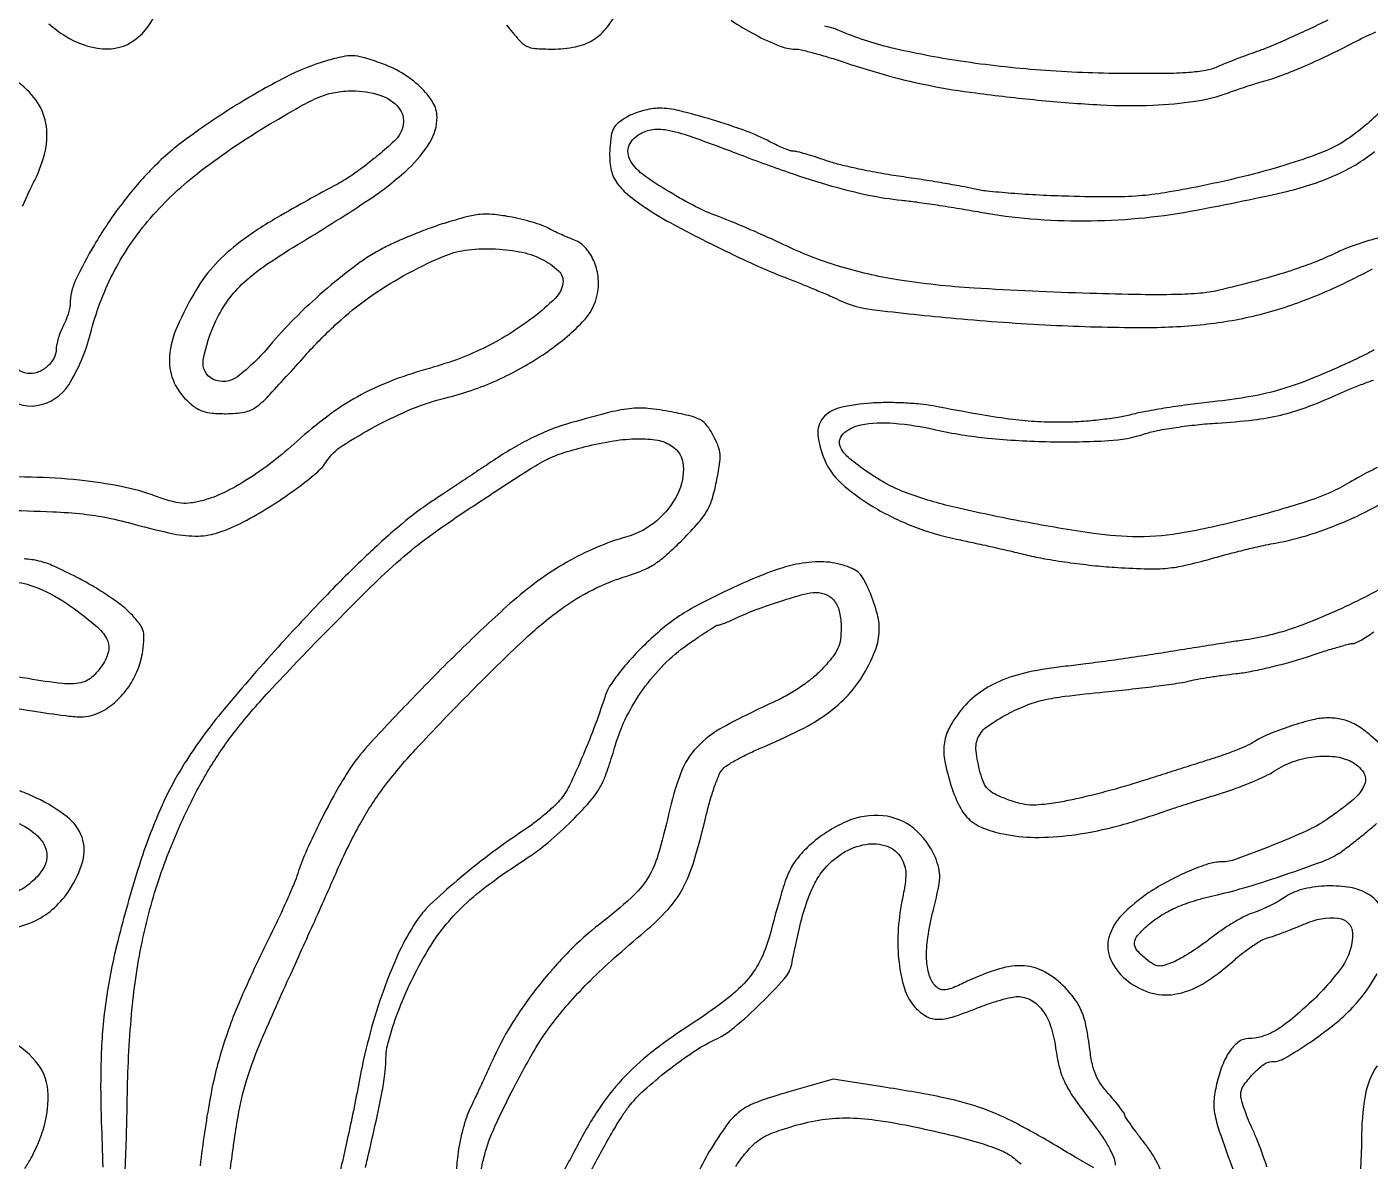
# Model space of a CAD drawing. Extents: x 0 to 2791, y 427 to 2463.
# Drawn here: x 1579.7 to 1868.9, y 1535.6 to 1779.8 of the extents above; entities that cross this region are included whole.
import ezdxf

# ---------------------------------------------------------------- set-up
doc = ezdxf.new("R2010")
doc.units = 0

msp = doc.modelspace()

# ---------------------------------------------------------------- linework, layer by layer
for points in [[(1850.5, 1795.626842, -0.000001), (1853.545688, 1797.180844)], [(1860.09131, 1800.520595, -0.000001), (1862.5, 1801.74956, 0.010317)], [(1584.434442, 1780.452501, 0.038653), (1587.945781, 1777.822293, 0.117901), (1595.970973, 1775.065252, 0.183711), (1602.941154, 1776.973104, 0.1544), (1607.70826, 1783.458393, 0.079313)], [(1682.982763, 1780.141022, 0.012432), (1685.685811, 1776.89088, 0.0925), (1687.257198, 1775.651807, 0.103838), (1689.097209, 1775.130076, 0.017505), (1692.773254, 1775.003738, 0.048548), (1697.819323, 1775.498176, 0.09093), (1701.621274, 1776.99936, 0.09044), (1704.656355, 1779.758473, 0.047611), (1707.36115, 1784.097206, 0.044987)], [(1731.291991, 1781.206347, 0.026292), (1736.4579, 1778.110659, 0.024918), (1741.654908, 1775.680035, 0.097216), (1745.119388, 1775, -0.059246), (1746.371153, 1774.851152, -0.006838), (1749.118294, 1774.148569, -0.008157), (1752.372824, 1773.211404, -0.006571), (1755.839753, 1772.101511, 0.013595), (1765.42955, 1769.179295, 0.019031), (1774.149195, 1767.13271, 0.016243), (1783.978453, 1765.546507, 0.006852), (1797.268801, 1764.027353, 0.012371), (1810.888493, 1762.998933, 0.022278), (1822.08541, 1762.930889, 0.02726), (1831.202496, 1763.78103, 0.051431), (1838.352529, 1765.608686, -0.005324), (1840.159884, 1766.25286, -0.003991), (1842.16293, 1766.924999, -0.004034), (1844.058765, 1767.527486, -0.009222), (1845.5, 1767.943777, 0.023772), (1849.435711, 1769.20572, 0.0115), (1854.346867, 1771.17195, 0.01065), (1859.770782, 1773.627467, 0.009378), (1865.322663, 1776.413962, -0.017626), (1870.10737, 1778.717419, -0.056178)], [(1859.748732, 1781.233741, -0.005348), (1855.458212, 1779.166234, -0.005049), (1851.041815, 1777.150127, -0.005024), (1847.094886, 1775.443561, -0.017515), (1844.5, 1774.457857, 0.005785), (1842.329755, 1773.69121, 0.004247), (1839.940625, 1772.792937, 0.004291), (1837.693653, 1771.904033, 0.009513), (1836, 1771.179334, -0.062149), (1833.453021, 1770.393681, -0.025597), (1829.862889, 1769.946637, -0.015919), (1824.568564, 1769.730174, -0.004083), (1816, 1769.722789, -0.016628), (1797.892952, 1770.457548, -0.019027), (1780.676879, 1772.391397, -0.020637), (1765.667738, 1775.296295, -0.0444), (1754.5, 1779.01191, 0.030659), (1753.388406, 1779.415951, 0.007407), (1751.502376, 1779.943045, 0.007574)], [(1574.400195, 1675.743472, -0.004046), (1585.278277, 1675.391557, -0.016753), (1591.834886, 1674.905909, -0.024061), (1597.103248, 1674.079733, -0.016394), (1603, 1672.65887, 0.015403), (1611.264116, 1670.650243, 0.057979), (1616.564762, 1670.162278, 0.075629), (1621.083034, 1670.961143, 0.039287), (1626.360023, 1673.220287, 0.019312), (1631.918413, 1676.415059, 0.017581), (1637.395248, 1680.125386, 0.016959), (1641.986854, 1683.722255, 0.072316), (1644.298606, 1686.315925, -0.103511), (1647.602446, 1689.590172, -0.021111), (1654.734444, 1693.791927, -0.023254), (1662.731259, 1697.592687, -0.040705), (1669.695683, 1699.868323, 0.047161), (1680.837396, 1703.668511, 0.044397), (1691.311853, 1709.550787, 0.047352), (1699.334874, 1716.241038, 0.15024), (1702.543327, 1722.361249, 0.076017), (1702.663999, 1726.032562, 0.076805), (1701.679901, 1729.558239, 0.083336), (1699.782029, 1732.381802, 0.117959), (1697.255345, 1734.029569, -0.01292), (1696.01912, 1734.507475, -0.007742), (1694.575008, 1735.135495, -0.007749), (1693.156321, 1735.805453, -0.013355), (1692, 1736.412451, 0.042889), (1690.646281, 1737.024114, 0.012825), (1688.489549, 1737.722133, 0.012758), (1686.017606, 1738.384604, 0.013485), (1683.560167, 1738.906742, 0.020653), (1679.956421, 1739.418593, 0.050333), (1677.276751, 1739.416473, 0.040654), (1674.331989, 1738.872597, 0.00977), (1669.560167, 1737.482661, 0.013225), (1666.049488, 1736.282422, 0.009268), (1662.159615, 1734.75392, 0.009359), (1658.485932, 1733.149957, 0.01922), (1655.68533, 1731.73152, 0.034529), (1650.124733, 1728.117889, 0.017385), (1643.615125, 1722.853011, 0.01715), (1637.218843, 1716.904565, 0.023877), (1631.949565, 1711.129332, -0.05687), (1625.007327, 1704.460644, -0.278517), (1619.822769, 1703.896324, -0.340155), (1617.678742, 1708.012651, -0.066776), (1620.387309, 1716.5, -0.046917), (1623.053698, 1720.988498, -0.050062), (1626.459551, 1724.795524, -0.036972), (1631.379702, 1728.669647, -0.012834), (1639, 1733.52648, 0.011), (1653.36289, 1742.606851, 0.040199), (1661.827774, 1749.259921, 0.068283), (1666.453332, 1754.887653, 0.138784), (1668, 1760.352543, 0.139066), (1667.102314, 1763.517675, 0.064953), (1664.391004, 1766.853813, 0.056646), (1660.398306, 1769.860574, 0.049562), (1655.653177, 1772.055455, 0.012845), (1651.994296, 1773.221501, 0.061968), (1649.842124, 1773.566717, 0.0648), (1647.715062, 1773.365863, 0.014836), (1644.211596, 1772.459182, 0.048606), (1635.328972, 1768.910869, 0.020553), (1624.164567, 1762.543987, 0.020643), (1613.436542, 1755.194099, 0.042857), (1605.864978, 1748.45075, 0.029573), (1599.752561, 1741.170221, 0.025719), (1594.228714, 1732.881614, 0.024836), (1590.115918, 1725.11031, 0.109711), (1589, 1720.085794, -0.055813), (1588.898069, 1719.175492, -0.020854), (1588.561185, 1717.93277, -0.020356), (1588.078001, 1716.597209, -0.023226), (1587.506161, 1715.364307, 0.025712), (1586.933798, 1714.11404, 0.021051), (1586.449327, 1712.72598, 0.021549), (1586.112234, 1711.409231, 0.051192), (1586.006161, 1710.404988, -0.126929), (1585.479448, 1708.388112, -0.090041), (1583.988545, 1706.572655, -0.089424), (1581.943601, 1705.387429, -0.122567), (1579.836366, 1705.169642, -0.261934), (1575.971131, 1708.12812, -0.071441)], [(1578.782864, 1741.173081, -0.004701), (1580.188988, 1744.300969, -0.009287), (1581.374419, 1746.752178, 0.06313), (1583.687797, 1753.231515, 0.101414), (1583.77375, 1759.076916, 0.111774), (1581.594902, 1764.089212, 0.08948), (1577.315429, 1768.153616, 0.024702)], [(1574.617359, 1700.748023, 0.248512), (1581.815301, 1698.234344, 0.21782), (1588.702085, 1702.747472, 0.079335), (1593.391524, 1713.734651, -0.056269), (1598.186665, 1726.571928, -0.057994), (1605.685778, 1737.87539, -0.051285), (1616.431591, 1748.226593, -0.031067), (1631, 1758.238401, -0.005407), (1638.596429, 1762.680853, -0.031289), (1642.768307, 1764.726036, -0.054908), (1646.036955, 1765.678485, -0.043681), (1649.70034, 1765.996262, -0.075507), (1655.705991, 1765.079338, -0.14425), (1659.729881, 1762.392346, -0.217869), (1660.715438, 1758.78186, -0.168526), (1658.75, 1755.153764, -0.010386), (1655.443121, 1752.255505, -0.012602), (1652.221415, 1749.683805, -0.013816), (1649.243642, 1747.554183, -0.025439), (1646.692989, 1746.017121, 0.008103), (1633.580769, 1738.722582, 0.029336), (1625.610164, 1733.471496, 0.045021), (1620.27483, 1728.68548, 0.05264), (1616.189469, 1723.249127, 0.03115), (1612.018, 1715.177263, 0.082171), (1610.408484, 1708.893178, 0.116571), (1611.155515, 1703.789289, 0.107761), (1614.11425, 1699.390542, 0.034388), (1615.951079, 1697.85831, 0.074977), (1617.576923, 1697.01846, 0.06308), (1619.551621, 1696.615823, 0.018789), (1622.632715, 1696.5, 0.04469), (1626.516257, 1696.847808, 0.116122), (1629.075306, 1697.959594, 0.047076), (1632.014053, 1700.616868, 0.002793), (1640.071332, 1709.512523, -0.025463), (1646.514651, 1716.008691, -0.029724), (1653.275051, 1721.46593, -0.029221), (1660.735982, 1726.156894, -0.023183), (1669.283927, 1730.354753, -0.068341), (1674.021465, 1731.68465, -0.040858), (1679.872873, 1732.009917, -0.040765), (1685.725888, 1731.377548, -0.065881), (1690.473249, 1729.800734, -0.075926), (1694.145546, 1727.267758, -0.24517), (1695.088914, 1724.554068, -0.162986), (1693.475708, 1721.373688, -0.032899), (1688.612617, 1717.172777, -0.022312), (1683.272299, 1713.502925, -0.026812), (1677.935988, 1710.560926, -0.02591), (1672.162934, 1708.130769, -0.018638), (1665.5, 1706.001201, 0.026147), (1657.730134, 1703.388676, 0.033147), (1650.889579, 1700.143898, 0.032644), (1644.456072, 1695.979741, 0.024172), (1637.908535, 1690.597282, -0.019456), (1632.520028, 1686.081815, -0.023928), (1627.145472, 1682.319665, -0.026459), (1622.08932, 1679.491664, -0.04897), (1617.688388, 1677.839143, -0.026811), (1615.034614, 1677.279798, -0.061062), (1612.991099, 1677.214074, -0.050564), (1610.767215, 1677.643762, -0.013778), (1607.366148, 1678.7688, 0.037958), (1600.005545, 1680.814895, 0.022821), (1591.036082, 1682.167011, 0.020013), (1580.628874, 1682.833622, 0.014003), (1568.874319, 1682.785904, 0.012006)], [(1870.924559, 1761.371619, -0.047926), (1863.5, 1755.305137, -0.054355), (1858.944496, 1752.929503, -0.016626), (1851.608893, 1750.344223, -0.015256), (1842.579733, 1747.795895, -0.011113), (1832.404869, 1745.495559, -0.008618), (1824.695618, 1744.069754, -0.022134), (1819.068635, 1743.383349, -0.020067), (1813.09641, 1743.1623, -0.006029), (1804, 1743.300487, -0.005996), (1797.699176, 1743.54785, -0.006534), (1791.584375, 1743.941557, -0.006166), (1786.361538, 1744.411286, -0.031814), (1783.5, 1744.889635, 0.011644), (1780.879396, 1745.437117, 0.003485), (1776.861729, 1746.150351, 0.003492), (1772.339114, 1746.888279, 0.003777), (1767.922908, 1747.543084, -0.009567), (1763.459257, 1748.257846, -0.008222), (1758.793759, 1749.176216, -0.008304), (1754.5856, 1750.150035, -0.023496), (1751.697891, 1751.014914, 0.006566), (1749.440772, 1751.775074, 0.008259), (1747.330167, 1752.416881, 0.006795), (1745.550112, 1752.900137, 0.062959), (1744.760173, 1753, -0.081294), (1744.037809, 1753.118228, -0.014047), (1742.732871, 1753.598347, -0.014957), (1741.219521, 1754.257101, -0.012885), (1739.669916, 1755.036928, 0.035395), (1734.567043, 1757.323354, 0.014027), (1727.27626, 1759.759124, 0.012801), (1720.072586, 1761.743324, 0.060418), (1715.825873, 1762.266116, 0.042439), (1714.177486, 1762.128939, 0.025287), (1712.254046, 1761.702013, 0.025195), (1710.366774, 1761.077929, 0.039388), (1708.825873, 1760.336483, 0.035329), (1706.993259, 1759.08853, 0.10204), (1706.009912, 1757.918574, 0.086841), (1705.484166, 1756.344368, 0.021192), (1705.191676, 1753.613606, 0.05156), (1705.343176, 1749.701224, 0.097972), (1706.381242, 1746.738913, 0.082624), (1708.610245, 1744.07771, 0.028758), (1712.600919, 1741.036571, 0.024359), (1718.295063, 1737.584774, 0.008239), (1726.897606, 1733.1086, 0.008458), (1735.978987, 1728.762196, 0.015753), (1743.5, 1725.60037, -0.004004), (1746.478212, 1724.429882, -0.003292), (1749.638989, 1723.134083, -0.003325), (1752.526746, 1721.905326, -0.008819), (1754.5689, 1720.977176, 0.081062), (1761.604423, 1718.935379, 0.007461), (1779.730969, 1717.011088, 0.010185), (1800.122305, 1715.571692, 0.011634), (1819.669952, 1715.046998, 0.027158), (1833.127193, 1715.730328, 0.035947), (1845.201032, 1717.888752, 0.035612), (1856.929049, 1721.774719, 0.025916), (1869.348124, 1727.666475, -0.051386)], [(1871.175502, 1734.461875, 0.014502), (1867.753181, 1733.505228, 0.014471), (1864.367535, 1732.343613, 0.02351), (1861.575261, 1731.141717, -0.021944), (1856.77798, 1729.05897, -0.014227), (1851.069232, 1727.057139, -0.012038), (1844.258522, 1725.063726, -0.00719), (1836.072079, 1723.005784, -0.038482), (1832.338577, 1722.422501, -0.01398), (1826.982808, 1722.153987, -0.009856), (1819.502668, 1722.135849, -0.003299), (1808.572079, 1722.396956, -0.007514), (1783.60607, 1723.533879, -0.024272), (1767.102378, 1725.34108, -0.034869), (1754.449128, 1728.267891, -0.037478), (1742.638737, 1732.875109, 0.005646), (1739.092091, 1734.525656, 0.004265), (1735.16171, 1736.260862, 0.004312), (1731.441149, 1737.827735, 0.009966), (1728.613891, 1738.924454, -0.031037), (1723.726138, 1741.061404, -0.017072), (1718.022145, 1744.239694, -0.015462), (1712.853471, 1747.577643, -0.07319), (1710.281803, 1749.975613, -0.082102), (1709.307118, 1751.716571, -0.123364), (1709.132372, 1753.439915, -0.123097), (1709.790908, 1755.044735, -0.081536), (1711.222506, 1756.443296, -0.110688), (1714.072436, 1757.616553, -0.087733), (1717.411816, 1757.599978, -0.040404), (1722.475213, 1756.248958, -0.006025), (1732.378503, 1752.593948, 0.007563), (1743.746551, 1748.438015, 0.014613), (1752.980506, 1745.519403, 0.017934), (1760.857609, 1743.58297, 0.02529), (1768, 1742.469742, -0.00843), (1771.21404, 1742.079235, -0.003254), (1775.658223, 1741.433562, -0.003221), (1780.468479, 1740.670973, -0.003972), (1784.942888, 1739.895487, 0.024619), (1795.834381, 1738.467938, 0.021344), (1807.347234, 1738.025416, 0.021182), (1818.954308, 1738.566931, 0.023163), (1830.129071, 1740.088113, 0.009942), (1850.251866, 1744.198547, 0.047561), (1861.377036, 1747.841277, 0.06632), (1869.80066, 1752.935724, 0.031435)], [(1869.726245, 1710.234946, -0.018937), (1866.05889, 1708.345959, -0.01057), (1856.827009, 1704.260516, -0.026215), (1849.866027, 1701.774078, -0.029493), (1843.184701, 1700.197817, -0.017023), (1835, 1699.055495, 0.006872), (1830.157156, 1698.479539, 0.00603), (1825.115625, 1697.747589, 0.00607), (1820.580093, 1696.97661, 0.018033), (1817.5, 1696.298892, -0.024034), (1814.600514, 1695.697286, -0.010962), (1810.765625, 1695.17796, -0.010826), (1806.693229, 1694.806229, -0.014644), (1803, 1694.658084, -0.015414), (1797.298494, 1694.772244, -0.018245), (1791.928694, 1695.242399, -0.012717), (1785.252453, 1696.246308, -0.00347), (1774.768583, 1698.171659, 0.024055), (1772.038022, 1698.557749, 0.011579), (1768.510509, 1698.802267, 0.011452), (1764.812429, 1698.887884, 0.016085), (1761.512873, 1698.78252, 0.041664), (1754.655219, 1697.764545, 0.162507), (1751.056019, 1695.543746, 0.205231), (1749.98708, 1691.973557, 0.070579), (1751.375767, 1686.643088, 0.111566), (1754.995983, 1681.550527, 0.047003), (1761.786914, 1676.529619, 0.043015), (1770.425383, 1672.284718, 0.041135), (1779.791856, 1669.504537, -0.002427), (1783.320701, 1668.748075, -0.001377), (1787.585733, 1667.7998, -0.001375), (1791.878181, 1666.820607, -0.002267), (1795.5, 1665.966603, 0.017293), (1799.345036, 1665.181107, 0.008005), (1804.388168, 1664.414146, 0.007919), (1809.718227, 1663.776442, 0.010916), (1814.52355, 1663.384376, 0.008292), (1821.055143, 1663.103377, 0.02994), (1825.215776, 1663.242608, 0.033275), (1829.105266, 1663.869649, 0.012071), (1834.52355, 1665.256079, -0.004196), (1838.253597, 1666.273367, -0.004071), (1842.038168, 1667.238592, -0.004021), (1845.380421, 1668.033633, -0.015006), (1847.5, 1668.453336, 0.032398), (1855.095832, 1670.233827, 0.026), (1862.99345, 1673.089938, 0.025745), (1870.643709, 1676.789922, 0.029722)], [(1870.357014, 1684.883523, 0.004264), (1868.621956, 1684.005899, 0.007557), (1866.581474, 1682.912454, 0.005217), (1864.303576, 1681.615825, -0.052595), (1855.833024, 1677.804406, -0.01664), (1842.507858, 1673.908394, -0.016895), (1828.835249, 1670.888426, -0.046349), (1819, 1669.99125, -0.036054), (1809.324988, 1670.705971, -0.010116), (1794.370253, 1673.212224, -0.010396), (1779.380015, 1676.361348, -0.030253), (1769.239016, 1679.369286, -0.037359), (1765.060281, 1681.253041, -0.025303), (1760.602221, 1683.978901, -0.024148), (1756.769598, 1686.878445, -0.096154), (1754.917373, 1689.154389, -0.337424), (1755.395969, 1692.130288, -0.144077), (1759.205269, 1694.085928, -0.068789), (1766.360142, 1694.449379, -0.034121), (1775.356507, 1693.045303, 0.031656), (1786.585466, 1691.236091, 0.019453), (1799.964621, 1690.465205, 0.018698), (1812.542219, 1690.700913, 0.065318), (1820.5, 1692.203143, -0.032435), (1823.121883, 1692.878715, -0.010217), (1827.115625, 1693.551528, -0.010158), (1831.613292, 1694.121943, -0.011095), (1836, 1694.489735, 0.013396), (1843.749265, 1695.175366, 0.029126), (1849.629782, 1696.204615, 0.031152), (1855.101399, 1697.860033, 0.01768), (1861.5, 1700.500931, -0.008447), (1864.095696, 1701.628778, -0.006708), (1866.934815, 1702.761393, -0.006788), (1869.595851, 1703.740574, -0.016843)], [(1623.529294, 1533.909431, -0.012573), (1625.158304, 1545.173838, -0.03287), (1627.057521, 1553.124497, -0.026388), (1630.212582, 1561.689003, -0.005827), (1636.558534, 1576, 0.001142), (1638.914246, 1581.180922, 0.00071), (1641.655394, 1587.269302, 0.000712), (1644.342618, 1593.283569, 0.00129), (1646.522219, 1598.214646, -0.021585), (1651.35875, 1608.05618, -0.035759), (1656.360914, 1615.835774, -0.026842), (1663.365204, 1624.209407, -0.007241), (1675.354225, 1636.704289, -0.009033), (1686.612601, 1647.698098, -0.029793), (1694.571676, 1654.346019, -0.042937), (1701.507669, 1658.60316, -0.043434), (1709.042709, 1661.594015, 0.028699), (1712.300238, 1662.777287, 0.044657), (1714.927525, 1664.195767, 0.03773), (1717.553137, 1666.232408, 0.014553), (1720.883576, 1669.424963, 0.012423), (1724.295837, 1673.06884, 0.049524), (1726.093981, 1675.541406, 0.059287), (1727.207182, 1678.093089, 0.023156), (1728.147451, 1681.827925, 0.010855), (1728.832024, 1685.619671, 0.056293), (1728.926436, 1687.742566, 0.076258), (1728.526813, 1689.527586, 0.029791), (1727.466172, 1691.827925, 0.039429), (1726.099419, 1693.958319, 0.10247), (1724.732696, 1695.150613, 0.068657), (1722.6895, 1695.957265, 0.011069), (1718.5, 1696.879954, 0.02527), (1713.409804, 1697.618628, 0.052844), (1709.411662, 1697.570615, 0.035001), (1704.585493, 1696.654596, 0.006056), (1695.621362, 1694.177005, 0.027184), (1692.135705, 1692.959181, 0.018209), (1688.290655, 1691.210205, 0.016854), (1684.237983, 1689.011927, 0.014416), (1680.121362, 1686.433624, -0.000152), (1676.478546, 1684.004723, -0.000132), (1672.662168, 1681.463231, -0.000133), (1669.208491, 1679.165925, -0.000394), (1666.834954, 1677.590708, 0.029733), (1660.463399, 1672.801319, 0.013696), (1652.737171, 1665.867257, 0.011663), (1643.835083, 1657.023148, 0.007215), (1633.77296, 1646.2419, 0.011608), (1621.448726, 1631.997902, 0.031902), (1613.662935, 1621.235373, 0.039053), (1608.221358, 1610.894983, 0.026396), (1603.605639, 1598.38922, 0.013274), (1599.258205, 1582.936623, 0.025913), (1596.767813, 1570.386446, 0.027744), (1595.687172, 1558.221834, 0.017888), (1595.724571, 1544.067277, -0.003174), (1596.037658, 1534.306787, -0.033341)], [(1600.872066, 1533.866996, 0.004418), (1601.145069, 1541.194187, 0.003661), (1601.309669, 1549, -0.018441), (1602.230716, 1567.17251, -0.028706), (1604.49497, 1582.68768, -0.031313), (1608.324467, 1596.803361, -0.029014), (1613.966655, 1610.70573, -0.023786), (1618.86953, 1619.873198, -0.030257), (1624.278617, 1627.793796, -0.022306), (1631.802901, 1636.649981, -0.006798), (1643.956515, 1649.374206, -0.004257), (1654.359105, 1659.793945, -0.017338), (1660.951385, 1665.850079, -0.021929), (1667.168649, 1670.720431, -0.010008), (1675.680959, 1676.552073, -0.001517), (1687.134198, 1684.016574, -0.021692), (1691.333142, 1686.483498, -0.044342), (1694.755259, 1687.927053, -0.015328), (1699.915589, 1689.410399, -0.022954), (1705.976163, 1690.660105, -0.036731), (1711.238996, 1691.103353, -0.044329), (1715.50897, 1690.769596, -0.103728), (1718.476928, 1689.607075, -0.234052), (1720.994437, 1685.319529, -0.132395), (1719.81746, 1679.269944, -0.102747), (1715.285506, 1673.432864, -0.108162), (1708.881258, 1670.014071, 0.032028), (1702.351289, 1667.712315, 0.029192), (1695.955953, 1664.533442, 0.028017), (1689.725374, 1660.48972, 0.024502), (1683.688371, 1655.600905, 0.010854), (1673.642575, 1646.216082, 0.007669), (1662.755625, 1635.262702, 0.006343), (1653.083831, 1624.970518, 0.043361), (1648.847785, 1619.455493, 0.016562), (1645.764848, 1614.255839, 0.010767), (1642.535855, 1608.061623, 0.01072), (1639.717356, 1602.036688, 0.026864), (1637.997255, 1597.5, -0.020883), (1637.232839, 1595.408804, -0.00571), (1635.853077, 1592.178125, -0.005763), (1634.203075, 1588.547657, -0.005976), (1632.489109, 1585, 0.012146), (1625.819775, 1570.749164, 0.028776), (1621.739522, 1559.772413, 0.030421), (1619.076331, 1548.772075, 0.015132), (1616.982624, 1534.577726, 0.036565)], [(1571.426297, 1633.635762, -0.017212), (1580.91286, 1632.513365, 0.003973), (1587.987039, 1631.485844, 0.031527), (1591.283364, 1631.243918, 0.065741), (1593.517213, 1631.515687, 0.056282), (1595.732705, 1632.361776, 0.067009), (1598.930675, 1634.601985, 0.056652), (1601.632925, 1637.728572, 0.05574), (1603.602635, 1641.437653, 0.060222), (1604.640708, 1645.395332, 0.021379), (1604.908689, 1648.25416, 0.093503), (1604.67993, 1649.928952, 0.091578), (1603.854472, 1651.422644, 0.02005), (1601.893388, 1653.624607, 0.039723), (1600.048453, 1655.25484, 0.013746), (1597.146808, 1657.31237, 0.013557), (1593.811697, 1659.413544, 0.015337), (1590.5, 1661.241755, 0.011119), (1585.48384, 1663.674153, 0.04801), (1582.356651, 1664.756917, 0.047972), (1579.079224, 1665.223818, 0.01109)], [(1677.421933, 1533.249538, -0.012907), (1678.062987, 1536.26256, -0.046283), (1680.045081, 1542.088256, -0.01327), (1684.170042, 1550.693684, -0.013856), (1688.888916, 1559.306209, -0.031012), (1693.044529, 1565.5, -0.018491), (1696.764142, 1570.007427, -0.015768), (1701.003218, 1574.48145, -0.01339), (1706.1504, 1579.31559, -0.00743), (1712.66986, 1584.946597, 0.032931), (1717.729736, 1589.788473, 0.064453), (1720.933081, 1594.344106, 0.049566), (1723.352699, 1600.314088, 0.012891), (1726.021485, 1610.336946, -0.01268), (1726.860014, 1613.491468, -0.014902), (1727.818124, 1616.432118, -0.013871), (1728.764092, 1618.852997, -0.084025), (1729.486108, 1619.98465, -0.069903), (1730.497248, 1620.828837, -0.013277), (1732.573053, 1622.043758, -0.013937), (1735.093409, 1623.340222, -0.012401), (1737.781237, 1624.548357, 0.017315), (1746.179495, 1628.422874, 0.039561), (1752.137391, 1632.042651, 0.050447), (1756.498796, 1635.913273, 0.05388), (1759.888799, 1640.5, 0.03613), (1762.243843, 1645.294304, 0.078898), (1763.162354, 1649.272711, 0.080293), (1762.796027, 1653.295455, 0.038495), (1761.120916, 1658.217915, 0.022673), (1759.85759, 1660.831226, 0.08193), (1758.729297, 1662.287638, 0.090353), (1757.253572, 1663.229285, 0.031187), (1754.847178, 1664.041151, 0.071757), (1750.039472, 1664.61971, 0.052591), (1744.703854, 1663.929799, 0.038195), (1738.175103, 1661.83826, 0.015029), (1729.533052, 1658.015823, 0.011453), (1723.818916, 1655.117557, 0.026086), (1719.681675, 1652.612406, 0.028901), (1716.090788, 1649.857538, 0.017538), (1712.162311, 1646.217791, 0.014649), (1709.381865, 1643.287477, 0.018272), (1706.984019, 1640.401781, 0.019357), (1705.157096, 1637.832308, 0.067612), (1704.284723, 1636, -0.01218), (1702.071121, 1629.614375, -0.010316), (1699.430094, 1622.976702, -0.009566), (1696.840494, 1617.153558, -0.045331), (1695.002695, 1614.003785, -0.045368), (1693.708475, 1612.496376, -0.015067), (1691.556716, 1610.529487, -0.01486), (1689.02859, 1608.482188, -0.016371), (1686.461928, 1606.656648, 0.015118), (1679.283005, 1601.577668, 0.014594), (1672.336991, 1596.016184, 0.014386), (1666.539189, 1590.795118, 0.056138), (1663.448438, 1587.10145, 0.03811), (1659.870394, 1580.680993, 0.021832), (1656.508506, 1572.469236, 0.020391), (1653.596518, 1563.192135, 0.01907), (1651.37578, 1553.5, -0.006118), (1648.826696, 1540.88236, -0.0097), (1646.302445, 1530.148871, -0.009524)], [(1878.996615, 1663.55656, -0.028107), (1866.870628, 1656.553456, -0.02845), (1853.513377, 1650.737649, -0.051854), (1842, 1647.795937, 0.001659), (1838.722495, 1647.301076, 0.000586), (1834.03125, 1646.571196, 0.000582), (1828.879392, 1645.757316, 0.000684), (1824, 1644.973809, -0.00344), (1818.928025, 1644.188026, -0.002386), (1813.184954, 1643.366674, -0.002406), (1807.661869, 1642.630729, -0.004954), (1803.331759, 1642.118496, 0.025165), (1795.230857, 1640.826475, 0.050071), (1789.047086, 1638.855623, 0.061516), (1784.2571, 1636.039612, 0.066178), (1780.428192, 1632.202163, 0.04493), (1778.125894, 1628.548818, 0.090957), (1777.153605, 1625.303749, 0.07776), (1777.322419, 1621.597219, 0.026166), (1778.681391, 1616.341798, 0.041523), (1780.506473, 1611.881019, 0.094854), (1782.727947, 1609.021635, 0.094122), (1785.860121, 1607.171835, 0.040445), (1790.563988, 1605.895655, 0.048989), (1797.617995, 1605.286233, 0.033435), (1805.646149, 1605.918264, 0.0293), (1814.610629, 1607.772743, 0.020257), (1824.5, 1610.865335, -0.00743), (1826.179134, 1611.438102, -0.001585), (1829.115625, 1612.381014, -0.001657), (1832.525775, 1613.45168, -0.001576), (1836, 1614.517832, 0.012737), (1839.533741, 1615.689157, 0.011542), (1843.122489, 1617.075433, 0.011646), (1846.276806, 1618.465186, 0.035866), (1848.310601, 1619.60278, -0.060796), (1852.33354, 1621.597187, -0.054774), (1856.86265, 1622.65463, -0.057699), (1861.244731, 1622.675045, -0.091917), (1864.821242, 1621.59244, -0.125025), (1867.413402, 1619.291239, -0.254903), (1867.668833, 1616.66222, -0.119247), (1865.264905, 1613.43143, -0.023998), (1859.5, 1609.087518, -0.043902), (1855.239344, 1606.704224, -0.010272), (1847.701922, 1603.502152, -0.007835), (1840.031342, 1600.566576, -0.087684), (1836.825391, 1600, 0.078214), (1834.034105, 1599.560677, 0.022449), (1829.922084, 1598.026445, 0.022275), (1825.433554, 1595.877334, 0.02373), (1821.250781, 1593.378361, 0.052439), (1815.393694, 1588.536694, 0.12825), (1812.634805, 1583.719699, 0.171379), (1812.980229, 1579.087588, 0.112956), (1816.196755, 1574.757093, 0.099508), (1821.306686, 1571.90804, 0.119041), (1826.789276, 1571.505477, 0.095778), (1832.751894, 1573.713451, 0.046706), (1839.290136, 1578.570948, -0.017118), (1841.378641, 1580.323218, -0.017707), (1843.559256, 1581.907908, -0.017717), (1845.538537, 1583.142189, -0.06941), (1846.87064, 1583.679763, 0.022697), (1848.233343, 1584.086937, 0.006538), (1850.300748, 1584.838831, 0.006563), (1852.61214, 1585.748711, 0.006946), (1854.855311, 1586.702499, -0.126318), (1861.997214, 1587.888953, -0.383781), (1865.080736, 1584.587098, -0.163659), (1862.816529, 1577.42308, -0.051222), (1855.180825, 1568.940668, -0.014839), (1851.180967, 1565.531425, -0.041837), (1848.136165, 1563.481492, -0.058503), (1845.453187, 1562.372195, -0.065292), (1842.6849, 1561.968575, 0.150846), (1840.671878, 1561.31527, 0.083025), (1838.812508, 1559.479837, 0.061582), (1837.198442, 1556.54763, 0.033391), (1835.927507, 1552.626385, 0.035792), (1835.267712, 1548.897323, 0.071302), (1835.383749, 1545.907867, 0.038029), (1836.401941, 1542.036491, 0.004381), (1839.420582, 1533.555952, 0.016597)], [(1576.357554, 1660.426081, -0.079953), (1582.991334, 1658.571167, -0.050634), (1589.921035, 1654.479215, -0.016835), (1594.727322, 1650.685089, -0.088835), (1596.860995, 1648.10868, -0.163799), (1597.312747, 1645.756634, -0.099983), (1596.376017, 1643.059399, -0.068378), (1593.963005, 1640.014315, -0.137766), (1591.282119, 1638.5832, -0.083115), (1587.339835, 1638.383235, -0.014679), (1579.984746, 1639.453694, 0.02714), (1569.882023, 1640.667928, 0.055019)], [(1652.585968, 1534.178034, -0.00383), (1652.99844, 1536, 0.002681), (1654.940887, 1544.489438, 0.00851), (1656.112645, 1550.195005, 0.012382), (1656.774933, 1554.278904, 0.032849), (1656.982636, 1557.227171, -0.06656), (1657.582564, 1561.560134, -0.022882), (1659.555648, 1567.589502, -0.021827), (1662.417745, 1574.253502, -0.020861), (1665.889655, 1580.746611, -0.035503), (1669.491976, 1585.970327, -0.0351), (1673.809807, 1590.653171, -0.029781), (1679.356964, 1595.289692, -0.015621), (1686.75437, 1600.409724, 0.029634), (1691.899359, 1604.188191, 0.022708), (1697.061819, 1608.884022, 0.022753), (1701.396586, 1613.614358, 0.066236), (1703.760939, 1617.35215, 0.021328), (1704.24751, 1618.53895, 0.005193), (1704.945533, 1620.537306, 0.005314), (1705.698347, 1622.84734, 0.005271), (1706.404002, 1625.179103, -0.04569), (1708.800921, 1631.274865, -0.039038), (1712.374815, 1637.183398, -0.038945), (1716.834352, 1642.479252, -0.044859), (1721.869808, 1646.75, -0.004715), (1724.228445, 1648.378644, -0.007069), (1726.320513, 1649.751562, -0.003347), (1728.115227, 1650.876568, -0.139196), (1728.550011, 1651, 0.085718), (1728.952974, 1651.069593, 0.007421), (1729.933115, 1651.43503, 0.009599), (1731.094741, 1651.913766, 0.007307), (1732.348871, 1652.480953, -0.020254), (1736.699791, 1654.314539, -0.012114), (1742.003256, 1656.155501, -0.010014), (1747.020192, 1657.651838, -0.06756), (1749.585122, 1658, -0.108374), (1751.907982, 1657.490544, -0.130622), (1753.623719, 1656.069917, -0.103986), (1754.661593, 1653.696375, -0.051292), (1755, 1650.406228, -0.033676), (1754.828993, 1647.870097, -0.072314), (1754.290403, 1645.99023, -0.061455), (1753.177053, 1644.158569, -0.018951), (1751.075298, 1641.697514, -0.033246), (1749.054481, 1639.778304, -0.02153), (1746.486777, 1637.825939, -0.020968), (1743.65423, 1636.02984, -0.024604), (1740.825298, 1634.578636, 0.017311), (1729.616786, 1629.033726, 0.080236), (1723.900985, 1624.650993, 0.099918), (1720.485872, 1619.171474, 0.034745), (1717.823924, 1610.20869, -0.016631), (1715.558926, 1601.429849, -0.068792), (1713.314189, 1596.445182, -0.069927), (1709.819034, 1592.296599, -0.017539), (1703.012732, 1586.610401, 0.033352), (1696.393259, 1580.715314, 0.02621), (1690.027271, 1573.517247, 0.026265), (1684.465753, 1565.713899, 0.034058), (1680.265677, 1558, -0.000414), (1678.807286, 1554.831215, -0.000359), (1677.273373, 1551.511859, -0.000361), (1675.880327, 1548.508713, -0.001063), (1674.915722, 1546.444625, 0.033443), (1674.138422, 1544.454949, 0.015273), (1673.380468, 1541.768896, 0.015047), (1672.751454, 1538.880094, 0.020043), (1672.365418, 1536.222031, 0.013206), (1672.07655, 1532.513362, 0.066351)], [(1871.75, 1624.675, 0.01791), (1868.173479, 1627.879379, 0.052021), (1865.419871, 1629.726295, 0.068597), (1862.810308, 1630.678507, 0.053276), (1859.801625, 1631, 0.060691), (1856.537427, 1630.602322, 0.018598), (1851.754304, 1629.228686, 0.019143), (1846.989491, 1627.461638, 0.045588), (1843.65062, 1625.704136, -0.039833), (1842.416117, 1625.036097, -0.009065), (1840.22237, 1624.113086, -0.009327), (1837.646211, 1623.139061, -0.00895), (1835, 1622.247644, 0.000025), (1831.831893, 1621.243011, 0.000011), (1827.564468, 1619.889435, 0.000011), (1822.998936, 1618.441091, 0.000014), (1818.815209, 1617.113645, -0.008358), (1814.598843, 1615.852888, -0.006334), (1809.934202, 1614.606143, -0.006407), (1805.524952, 1613.54725, -0.014803), (1802.181913, 1612.892966, -0.011803), (1798.200723, 1612.331666, -0.04242), (1795.638509, 1612.250491, -0.052462), (1793.389201, 1612.608743, -0.025514), (1790.61889, 1613.507746, -0.022782), (1788.058539, 1614.621664, -0.08317), (1786.623893, 1615.649942, -0.095079), (1785.704331, 1617.013361, -0.035203), (1784.943119, 1619.211242, -0.037016), (1784.046911, 1623.895595, -0.137945), (1784.517941, 1626.830729, -0.131291), (1786.467762, 1629.172255, -0.032237), (1790.77521, 1631.818409, -0.025167), (1794.80781, 1633.697734, -0.04045), (1798.424032, 1634.835911, -0.026125), (1803.153918, 1635.656754, -0.005067), (1811.77521, 1636.604243, 0.003295), (1817.669575, 1637.230909, 0.003962), (1823.202718, 1637.900518, 0.003398), (1827.852549, 1638.532807, 0.026421), (1830, 1638.956453, -0.016876), (1831.784609, 1639.344035, -0.005858), (1834.38125, 1639.785477, -0.005811), (1837.254793, 1640.205254, -0.006731), (1840, 1640.536197, 0.021669), (1843.100893, 1641.004356, 0.009718), (1847.130829, 1641.87431, 0.009599), (1851.361257, 1642.960118, 0.012878), (1855.147505, 1644.115578, -0.004049), (1858.551686, 1645.220509, -0.0056), (1861.624373, 1646.152701, -0.003612), (1864.213783, 1646.886464, -0.067328), (1865.053114, 1647, 0.108237), (1865.739325, 1647.150308, 0.018852), (1866.92896, 1647.753058, 0.019702), (1868.293218, 1648.582129, 0.016536), (1869.672274, 1649.563602, -0.020441)], [(1576.379047, 1585.598149, 0.059383), (1581.599193, 1587.41444, 0.070826), (1585.630499, 1590.142213, 0.064978), (1588.87713, 1593.959982, 0.072076), (1591.720463, 1600.142604, 0.159332), (1591.572299, 1605.274622, 0.142697), (1588.354233, 1609.703613, 0.053772), (1581.765504, 1613.757038, 0.021629), (1578.166571, 1615.28218, 0.033041)], [(1578.048066, 1608.241389, -0.094384), (1582.44775, 1605.104409, -0.193146), (1584, 1601.235986, -0.141648), (1583.233402, 1598.584289, -0.068237), (1580.937015, 1595.853007, -0.064053), (1577.769699, 1593.65113, -0.082163)], [(1823.751097, 1533.72654, 0.022661), (1822.825, 1535.631437, 0.022642), (1821.531169, 1537.774732, 0.02013), (1820, 1539.880784, -0.005898), (1818.467265, 1541.867573, -0.008732), (1817.175, 1543.648029, -0.004674), (1816.130381, 1545.171595, -0.149007), (1816, 1545.599381, 0.157356), (1815.868895, 1546.005651, 0.007626), (1815.011031, 1547.158917, 0.011798), (1813.923183, 1548.508566, 0.008179), (1812.633298, 1549.984135, -0.030361), (1810.915662, 1552.134407, -0.05216), (1809.798999, 1554.135058, -0.048152), (1809.066274, 1556.43335, -0.022028), (1808.538236, 1559.540269, 0.015429), (1807.769281, 1564.456532, 0.048065), (1806.837367, 1567.672347, 0.060187), (1805.43869, 1570.242685, 0.036053), (1803.22083, 1572.926338, 0.074112), (1798.927359, 1576.259328, 0.112336), (1794.413391, 1577.598635, 0.0909), (1789.073547, 1576.973135, 0.035941), (1782.153831, 1574.291155, -0.009536), (1779.108579, 1572.921947, -0.061112), (1777.487514, 1572.453352, -0.128521), (1776.371651, 1572.561163, -0.108786), (1775.370291, 1573.201137, -0.126112), (1773.954117, 1575.593425, -0.062041), (1773.387992, 1579.108759, -0.046517), (1773.651194, 1583.70382, -0.023222), (1774.790164, 1589.421754, 0.007483), (1775.880279, 1594.117922, 0.042897), (1776.204749, 1596.651354, 0.069219), (1776.012753, 1598.633187, 0.039673), (1775.269305, 1600.921754, 0.122367), (1770.64471, 1607.173077, 0.150027), (1763.962135, 1609.939644, 0.128744), (1756.066356, 1608.654103, 0.079475), (1748.130598, 1603.499022, 0.04201), (1745.488789, 1600.675226, 0.064039), (1743.764453, 1597.800161, 0.033115), (1742.184704, 1593.419849, 0.004211), (1739.494111, 1583.754455, -0.053773), (1737.498872, 1578.61821, -0.063888), (1734.539613, 1574.343923, -0.048315), (1729.931737, 1570.127443, -0.017228), (1722.614273, 1565.012419, 0.022104), (1714.093016, 1558.931437, 0.040132), (1707.800647, 1553.1369, 0.041791), (1702.681591, 1546.579159, 0.026336), (1697.795918, 1538.175521, -0.010388), (1695.414753, 1533.761673, -0.01766)], [(1871.794789, 1589.245593, 0.173176), (1868, 1593.304874, 0.08372), (1864.017308, 1594.576514, 0.049284), (1859.011841, 1594.794489, 0.049514), (1854.105833, 1594.033351, 0.09008), (1850.434603, 1592.338349, -0.025243), (1849.039938, 1591.46058, -0.013933), (1847.256285, 1590.524264, -0.013863), (1845.390693, 1589.673594, -0.021608), (1843.735728, 1589.056543, 0.039626), (1841.940413, 1588.31251, 0.015541), (1839.590759, 1587.019192, 0.015268), (1837.124543, 1585.456507, 0.018395), (1834.911195, 1583.835569, -0.01309), (1832.729898, 1582.202273, -0.011335), (1830.3603, 1580.602383, -0.011476), (1828.147059, 1579.25076, -0.032391), (1826.524684, 1578.445867, -0.022721), (1824.532154, 1577.717759, -0.104114), (1823.313291, 1577.598629, -0.111605), (1822.193105, 1577.985254, -0.027978), (1820.599217, 1579.100616, -0.053417), (1818.678105, 1580.975604, -0.192754), (1818.166271, 1582.573568, -0.164667), (1818.870228, 1584.251367, -0.036922), (1821.120722, 1586.448127, -0.035313), (1824.060242, 1588.586472, -0.036849), (1827.23111, 1590.256049, -0.031192), (1831.047717, 1591.643264, -0.015783), (1836, 1592.932585, 0.017765), (1842.454265, 1594.640293, 0.008328), (1850.679803, 1597.282802, 0.006636), (1858.484152, 1600.050265, 0.049979), (1862, 1601.76564, 0.022819), (1863.325219, 1602.671152, 0.005358), (1865.454688, 1604.309459, 0.005509), (1867.865233, 1606.248848, 0.005392), (1870.25, 1608.254687, 0.011042)], [(1700.965561, 1533.179309, -0.006723), (1703.223344, 1537.404175, -0.006735), (1705.592569, 1541.564227, -0.006608), (1707.755982, 1545.137671, -0.026497), (1709.220765, 1547.230825, -0.043034), (1712.568344, 1550.827185, -0.017953), (1717.643944, 1555.096164, -0.018048), (1723.077457, 1559.035372, -0.037819), (1727.615637, 1561.607332, 0.063285), (1731.974377, 1564.379071, 0.020565), (1737.653555, 1569.501775, 0.016972), (1742.824536, 1574.92271, 0.134484), (1744.351092, 1578, -0.008518), (1746.002817, 1585.742864, -0.023759), (1747.509555, 1591.088905, -0.033672), (1749.115402, 1595.00064, -0.053298), (1751.048915, 1598.06176, -0.084786), (1755.288193, 1601.869144, -0.100116), (1760.319373, 1603.780382, -0.124796), (1764.874049, 1603.39306, -0.183933), (1767.9188, 1600.844377, -0.053202), (1768.643669, 1599.147675, -0.069902), (1768.908138, 1597.486391, -0.04404), (1768.755121, 1595.295506, -0.009615), (1768.088508, 1591.568347, 0.036105), (1767.246114, 1584.811514, 0.041442), (1767.447509, 1578.31305, 0.046085), (1768.604965, 1572.7719, 0.100708), (1770.67068, 1568.979528, 0.07809), (1773.053875, 1566.908508, 0.131784), (1775.568754, 1566.13743, 0.085528), (1778.890173, 1566.589213, 0.020034), (1784.192279, 1568.5, -0.013476), (1786.742405, 1569.456981, -0.013858), (1789.316909, 1570.265625, -0.013708), (1791.583551, 1570.842485, -0.055505), (1792.998094, 1571, -0.129472), (1795.887257, 1570.239112, -0.104919), (1798.296078, 1568.108891, -0.080754), (1800.085583, 1564.641736, -0.044879), (1801.152471, 1559.993394, 0.028297), (1801.999648, 1555.646823, 0.054033), (1803.24168, 1552.317154, 0.03914), (1805.428529, 1548.695556, 0.008903), (1809.709026, 1542.937765, -0.01826), (1811.470856, 1540.47288, -0.026117), (1812.833513, 1538.156945, -0.02943), (1813.73305, 1536.146787, -0.090729), (1814, 1534.687765, -0.022197)], [(1846.659645, 1534.358135, 0.00676), (1845.592078, 1537.37318, 0.006767), (1844.448261, 1540.345475, 0.011706), (1843.406749, 1542.779635, -0.011909), (1842.485372, 1544.935444, -0.013461), (1841.706983, 1547.047116, -0.012748), (1841.141816, 1548.869334, -0.068921), (1841, 1549.893272, -0.15104), (1841.584949, 1551.785496, -0.040132), (1843.59421, 1554.270934, -0.039782), (1845.960109, 1556.393349, -0.164377), (1847.755553, 1557, 0.132634), (1850.490909, 1557.738598, 0.016543), (1855.749563, 1561.039489, 0.020639), (1861.111927, 1564.989646, 0.035666), (1865.172501, 1568.753331, 0.062231), (1870.381335, 1575.931697, 0.097497)], [(1579.27711, 1534.016181, 0.020576), (1580.629201, 1536.286197, 0.020096), (1581.919534, 1538.917849, 0.022487), (1582.942251, 1541.549061, 0.084367), (1584.27102, 1549.920433, 0.156095), (1582.122521, 1556.390493, 0.123105), (1576.100534, 1561.416773, 0.043252)], [(1870.360095, 1556.123645, 0.101723), (1867.806431, 1549.599078, 0.042605), (1867, 1540.152157, -0.020175), (1866.727457, 1533.400295, -0.050905)], [(1809.399112, 1534.112992, -0.003425), (1805.387465, 1536.43592, -0.002176), (1800.746438, 1539.193165, 0.017044), (1791.784859, 1544.162925, 0.037131), (1784.542671, 1547.208048, 0.032443), (1776.345438, 1549.37936, 0.010321), (1763.897115, 1551.560228), (1753.272666, 1553.196321), (1743.699165, 1550.479493, 0.017452), (1736.94895, 1548.306665, 0.074758), (1733.240361, 1546.302001, 0.077105), (1730.341776, 1543.325256, 0.019271), (1726.61385, 1537.63093, 0.03298), (1723.806468, 1532.174413, 0.065766)], [(1732.295927, 1534.409557, -0.026098), (1733.706978, 1536.42985, -0.028082), (1735.820753, 1538.849584, -0.058276), (1737.767301, 1540.424372, -0.050569), (1740.198608, 1541.637277, -0.016703), (1743.981073, 1542.925633, -0.031722), (1750.210653, 1544.393861, -0.04177), (1756.025255, 1544.886653, -0.035902), (1762.484012, 1544.429151, -0.016412), (1770.812055, 1542.954014, -0.007317), (1779.420298, 1541.004039, -0.018612), (1785.584894, 1539.267241, -0.02466), (1789.947015, 1537.619598, -0.082789), (1792.5, 1535.962749, 0.039914), (1793.75348, 1534.987751, 0.006235)]]:
    msp.add_lwpolyline(points, format="xyb")

doc.saveas('drawing.dxf')
